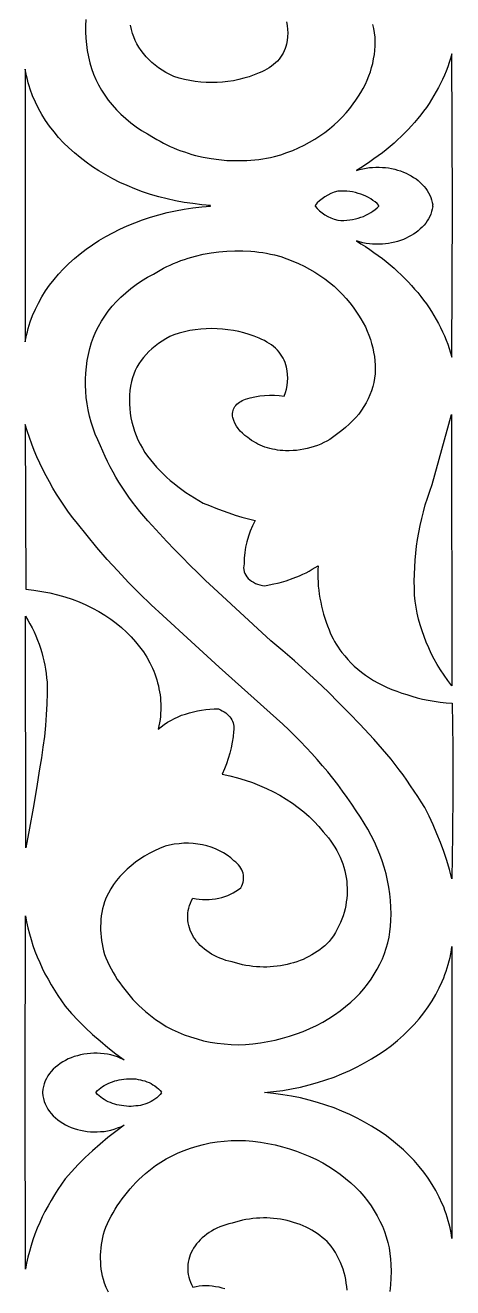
# Model space of a CAD drawing. Extents: x -204 to 222, y -183 to 183.
# Drawn here: x 187.9 to 222, y -86.8 to 14.2 of the extents above; entities that cross this region are included whole.
import ezdxf

# ---------------------------------------------------------------- set-up
doc = ezdxf.new("R2010")
doc.units = 0
doc.header["$MEASUREMENT"] = 0
doc.layers.add('LAYER_1', color=18, linetype='CONTINUOUS')

msp = doc.modelspace()

# ---------------------------------------------------------------- linework, layer by layer
at = {"layer": 'LAYER_1'}
for points in [[(192.71, 14.66), (192.69, 14.17), (192.69, 13.67), (192.71, 13.18), (192.76, 12.68), (192.83, 12.19), (192.92, 11.69), (193.03, 11.2), (193.16, 10.75), (193.32, 10.3), (193.51, 9.87), (193.72, 9.44), (193.96, 9.02), (194.22, 8.61), (194.51, 8.21), (194.82, 7.83), (195.16, 7.45), (195.52, 7.09), (195.9, 6.75), (196.3, 6.41), (196.73, 6.09), (197.17, 5.79), (197.64, 5.51), (198.12, 5.24), (198.38, 5.08), (198.64, 4.93), (198.91, 4.78), (199.18, 4.65), (199.45, 4.52), (199.73, 4.39), (200.02, 4.28), (200.31, 4.17), (200.6, 4.07), (200.89, 3.97), (201.19, 3.88), (201.49, 3.8), (202.1, 3.66), (202.72, 3.54), (203.34, 3.46), (203.98, 3.4), (204.61, 3.38), (205.25, 3.38), (205.57, 3.39), (205.89, 3.42), (206.21, 3.44), (206.53, 3.48), (206.85, 3.52), (207.16, 3.57), (207.48, 3.63), (207.8, 3.7), (208.29, 3.85), (208.78, 4.02), (209.25, 4.2), (209.71, 4.41), (210.16, 4.62), (210.59, 4.85), (211.02, 5.1), (211.42, 5.36), (211.81, 5.64), (212.19, 5.92), (212.55, 6.23), (212.89, 6.54), (213.21, 6.86), (213.52, 7.2), (213.8, 7.55), (214.07, 7.91), (214.29, 8.22), (214.51, 8.53), (214.7, 8.84), (214.88, 9.16), (215.05, 9.49), (215.2, 9.81), (215.33, 10.15), (215.45, 10.48), (215.55, 10.82), (215.64, 11.16), (215.71, 11.51), (215.77, 11.86), (215.81, 12.2), (215.83, 12.55), (215.84, 12.9), (215.83, 13.26), (215.79, 13.6), (215.72, 13.94), (215.64, 14.27)], [(208.75, 14.47), (208.81, 14.18), (208.84, 13.88), (208.86, 13.59), (208.84, 13.29), (208.81, 13), (208.75, 12.7), (208.7, 12.52), (208.64, 12.34), (208.57, 12.16), (208.48, 11.98), (208.38, 11.82), (208.27, 11.65), (208.15, 11.5), (208.02, 11.34), (207.87, 11.2), (207.71, 11.06), (207.55, 10.93), (207.37, 10.81), (207.18, 10.69), (206.99, 10.58), (206.78, 10.49), (206.57, 10.4), (206.17, 10.23), (205.77, 10.09), (205.35, 9.97), (204.93, 9.86), (204.51, 9.77), (204.07, 9.71), (203.64, 9.66), (203.2, 9.63), (202.77, 9.62), (202.33, 9.63), (201.89, 9.66), (201.45, 9.71), (201.02, 9.78), (200.59, 9.87), (200.17, 9.98), (199.75, 10.11), (199.42, 10.27), (199.11, 10.44), (198.81, 10.62), (198.52, 10.81), (198.25, 11.02), (197.99, 11.23), (197.75, 11.46), (197.53, 11.69), (197.32, 11.94), (197.13, 12.19), (196.95, 12.45), (196.79, 12.72), (196.66, 12.99), (196.54, 13.28), (196.44, 13.56), (196.36, 13.86), (196.29, 14.22)], [(194.52, -87.12), (194.35, -86.77), (194.2, -86.41), (194.12, -86.13), (194.05, -85.85), (194, -85.57), (193.95, -85.29), (193.92, -85.01), (193.9, -84.73), (193.89, -84.45), (193.89, -84.17), (193.9, -83.89), (193.93, -83.61), (193.96, -83.33), (194.01, -83.05), (194.07, -82.77), (194.13, -82.49), (194.21, -82.22), (194.31, -81.94), (194.44, -81.65), (194.58, -81.35), (194.73, -81.06), (194.89, -80.78), (195.05, -80.5), (195.23, -80.22), (195.42, -79.94), (195.61, -79.67), (195.82, -79.4), (196.03, -79.14), (196.25, -78.88), (196.48, -78.62), (196.72, -78.37), (196.96, -78.13), (197.22, -77.88), (197.48, -77.65), (197.87, -77.32), (198.27, -77.01), (198.7, -76.73), (199.14, -76.46), (199.6, -76.22), (200.08, -75.99), (200.57, -75.79), (201.08, -75.61), (201.6, -75.45), (202.12, -75.31), (202.66, -75.2), (203.21, -75.11), (203.77, -75.05), (204.33, -75.01), (204.89, -74.99), (205.46, -75), (206.07, -75.06), (206.67, -75.14), (207.27, -75.24), (207.85, -75.36), (208.43, -75.51), (209, -75.67), (209.55, -75.86), (210.09, -76.06), (210.62, -76.29), (211.14, -76.53), (211.64, -76.8), (212.12, -77.08), (212.59, -77.38), (213.04, -77.7), (213.47, -78.03), (213.89, -78.39), (214.25, -78.73), (214.6, -79.09), (214.92, -79.46), (215.22, -79.84), (215.51, -80.23), (215.76, -80.63), (216, -81.03), (216.22, -81.44), (216.41, -81.86), (216.58, -82.28), (216.72, -82.71), (216.84, -83.15), (216.94, -83.59), (217.01, -84.03), (217.06, -84.48), (217.09, -84.93), (217.1, -85.47), (217.09, -86), (217.06, -86.54), (217, -87.07)], [(213.59, -86.96), (213.57, -86.69), (213.53, -86.41), (213.49, -86.13), (213.43, -85.85), (213.35, -85.58), (213.27, -85.3), (213.17, -85.03), (213.06, -84.76), (212.94, -84.49), (212.81, -84.23), (212.66, -83.96), (212.5, -83.71), (212.33, -83.45), (212.16, -83.26), (211.99, -83.08), (211.81, -82.91), (211.61, -82.75), (211.42, -82.59), (211.21, -82.44), (210.99, -82.3), (210.77, -82.17), (210.54, -82.05), (210.31, -81.93), (210.07, -81.82), (209.83, -81.72), (209.58, -81.63), (209.32, -81.55), (209.06, -81.47), (208.8, -81.41), (208.54, -81.35), (208.27, -81.3), (208, -81.26), (207.72, -81.23), (207.45, -81.21), (207.17, -81.2), (206.9, -81.2), (206.62, -81.21), (206.34, -81.22), (206.06, -81.25), (205.78, -81.28), (205.51, -81.33), (205.23, -81.38), (204.96, -81.45), (204.68, -81.52), (204.41, -81.61), (204.15, -81.67), (203.9, -81.74), (203.65, -81.82), (203.42, -81.91), (203.19, -82.01), (202.97, -82.12), (202.76, -82.24), (202.56, -82.37), (202.37, -82.5), (202.19, -82.64), (202.02, -82.78), (201.86, -82.94), (201.71, -83.1), (201.57, -83.26), (201.45, -83.43), (201.33, -83.6), (201.23, -83.78), (201.14, -83.96), (201.06, -84.15), (200.99, -84.34), (200.94, -84.53), (200.9, -84.73), (200.87, -84.92), (200.86, -85.12), (200.86, -85.32), (200.87, -85.52), (200.9, -85.72), (200.94, -85.92), (201, -86.12), (201.07, -86.32), (201.16, -86.52), (201.26, -86.72), (201.52, -86.67), (201.78, -86.63), (202.04, -86.61), (202.3, -86.6), (202.56, -86.61), (202.82, -86.63), (203.08, -86.67), (203.33, -86.71), (203.58, -86.78), (203.82, -86.85)]]:
    msp.add_lwpolyline(points, dxfattribs=at)
for points in [[(222.01, -0.23), (222.01, -0.21), (222.01, -0.21), (222.01, -0.21), (221.96, 11.91), (221.86, 11.56), (221.75, 11.22), (221.64, 10.88), (221.51, 10.54), (221.37, 10.21), (221.22, 9.88), (221.06, 9.55), (220.9, 9.22), (220.72, 8.9), (220.53, 8.58), (220.34, 8.26), (220.14, 7.95), (219.93, 7.64), (219.7, 7.34), (219.48, 7.03), (219.24, 6.74), (218.99, 6.44), (218.74, 6.15), (218.47, 5.87), (218.2, 5.59), (217.92, 5.31), (217.63, 5.04), (217.34, 4.77), (217.04, 4.51), (216.72, 4.25), (216.41, 4), (216.08, 3.75), (215.74, 3.51), (215.4, 3.27), (215.05, 3.04), (214.7, 2.81), (214.33, 2.59), (214.59, 2.67), (214.85, 2.73), (215.11, 2.78), (215.37, 2.82), (215.63, 2.84), (215.89, 2.85), (216.15, 2.85), (216.41, 2.84), (216.66, 2.82), (216.91, 2.79), (217.15, 2.74), (217.4, 2.69), (217.63, 2.62), (217.86, 2.55), (218.09, 2.46), (218.3, 2.37), (218.51, 2.27), (218.72, 2.16), (218.91, 2.04), (219.1, 1.91), (219.27, 1.78), (219.44, 1.63), (219.6, 1.48), (219.74, 1.32), (219.87, 1.16), (219.99, 0.99), (220.1, 0.81), (220.19, 0.62), (220.28, 0.43), (220.34, 0.24), (220.39, 0.04), (220.43, -0.17), (220.42, -0.21), (220.42, -0.21), (220.42, -0.21), (220.42, -0.23), (220.42, -0.25), (220.42, -0.26), (220.42, -0.26), (220.43, -0.29), (220.39, -0.5), (220.34, -0.7), (220.28, -0.9), (220.19, -1.09), (220.1, -1.27), (219.99, -1.45), (219.87, -1.62), (219.74, -1.78), (219.6, -1.94), (219.44, -2.09), (219.27, -2.23), (219.1, -2.37), (218.91, -2.5), (218.72, -2.62), (218.51, -2.73), (218.3, -2.83), (218.09, -2.92), (217.86, -3.01), (217.63, -3.08), (217.4, -3.14), (217.15, -3.2), (216.91, -3.24), (216.66, -3.27), (216.41, -3.3), (216.15, -3.31), (215.89, -3.31), (215.63, -3.3), (215.37, -3.27), (215.11, -3.24), (214.85, -3.19), (214.59, -3.13), (214.33, -3.05), (214.7, -3.27), (215.05, -3.5), (215.4, -3.73), (215.74, -3.96), (216.08, -4.21), (216.41, -4.45), (216.72, -4.7), (217.04, -4.96), (217.34, -5.22), (217.63, -5.49), (217.92, -5.76), (218.2, -6.04), (218.47, -6.32), (218.74, -6.6), (218.99, -6.89), (219.24, -7.18), (219.48, -7.48), (219.7, -7.78), (219.93, -8.08), (220.14, -8.39), (220.34, -8.7), (220.53, -9.02), (220.72, -9.34), (220.9, -9.66), (221.06, -9.98), (221.22, -10.31), (221.37, -10.64), (221.51, -10.98), (221.64, -11.31), (221.75, -11.65), (221.86, -12), (221.96, -12.34), (222.01, -0.26), (222.01, -0.26), (222.01, -0.25)], [(202.46, -0.23), (202.68, -0.21), (202.67, -0.21), (202.68, -0.21), (201.97, -0.15), (201.26, -0.06), (200.56, 0.04), (199.88, 0.17), (199.2, 0.32), (198.54, 0.49), (197.89, 0.68), (197.25, 0.89), (196.63, 1.12), (196.02, 1.38), (195.43, 1.64), (194.86, 1.93), (194.3, 2.23), (193.76, 2.56), (193.24, 2.89), (192.74, 3.25), (192.26, 3.62), (191.8, 4), (191.36, 4.4), (190.94, 4.81), (190.54, 5.24), (190.17, 5.68), (189.82, 6.13), (189.5, 6.6), (189.2, 7.07), (188.93, 7.56), (188.68, 8.06), (188.46, 8.57), (188.27, 9.09), (188.19, 9.35), (188.11, 9.61), (188.04, 9.88), (187.98, 10.15), (187.92, 10.42), (187.87, 10.69), (187.87, -0.21), (187.87, -0.23), (187.87, -0.26), (187.87, -11.12), (187.92, -10.85), (187.98, -10.58), (188.04, -10.32), (188.11, -10.05), (188.19, -9.79), (188.27, -9.52), (188.46, -9.01), (188.68, -8.5), (188.93, -8.01), (189.2, -7.52), (189.5, -7.04), (189.82, -6.58), (190.17, -6.13), (190.54, -5.69), (190.94, -5.27), (191.36, -4.85), (191.8, -4.46), (192.26, -4.07), (192.74, -3.7), (193.24, -3.35), (193.76, -3.01), (194.3, -2.69), (194.86, -2.39), (195.43, -2.1), (196.02, -1.83), (196.63, -1.59), (197.25, -1.36), (197.89, -1.14), (198.54, -0.95), (199.2, -0.78), (199.88, -0.63), (200.56, -0.51), (201.26, -0.4), (201.97, -0.32), (202.68, -0.26), (202.67, -0.26), (202.68, -0.25)], [(216.11, -0.23), (216.13, -0.21), (216.13, -0.21), (216.13, -0.21), (215.99, -0.06), (215.83, 0.07), (215.66, 0.2), (215.48, 0.32), (215.3, 0.43), (215.1, 0.53), (214.9, 0.61), (214.69, 0.69), (214.47, 0.76), (214.25, 0.82), (214.03, 0.87), (213.8, 0.9), (213.56, 0.93), (213.33, 0.94), (213.09, 0.94), (212.85, 0.93), (212.57, 0.85), (212.3, 0.74), (212.05, 0.62), (211.81, 0.49), (211.59, 0.33), (211.39, 0.17), (211.21, -0.01), (211.04, -0.21), (211.04, -0.21), (211.04, -0.21), (211.06, -0.23), (211.04, -0.25), (211.04, -0.26), (211.04, -0.26), (211.21, -0.45), (211.39, -0.63), (211.59, -0.8), (211.81, -0.95), (212.05, -1.08), (212.3, -1.2), (212.57, -1.31), (212.85, -1.39), (213.09, -1.4), (213.33, -1.4), (213.56, -1.39), (213.8, -1.36), (214.03, -1.33), (214.25, -1.28), (214.47, -1.22), (214.69, -1.15), (214.9, -1.08), (215.1, -0.99), (215.3, -0.89), (215.48, -0.78), (215.66, -0.66), (215.83, -0.54), (215.99, -0.4), (216.13, -0.26), (216.13, -0.26), (216.13, -0.25)], [(198.12, -5.69), (198.38, -5.53), (198.64, -5.38), (198.91, -5.23), (199.18, -5.1), (199.45, -4.97), (199.73, -4.85), (200.02, -4.73), (200.31, -4.62), (200.6, -4.52), (200.89, -4.42), (201.19, -4.33), (201.49, -4.25), (202.1, -4.11), (202.72, -4), (203.34, -3.91), (203.98, -3.86), (204.61, -3.83), (205.25, -3.84), (205.89, -3.87), (206.21, -3.9), (206.53, -3.93), (206.85, -3.98), (207.16, -4.03), (207.48, -4.09), (207.8, -4.15), (208.29, -4.3), (208.78, -4.47), (209.25, -4.66), (209.71, -4.86), (210.16, -5.07), (210.59, -5.31), (211.02, -5.55), (211.42, -5.81), (211.81, -6.08), (212.19, -6.37), (212.55, -6.67), (212.89, -6.98), (213.21, -7.31), (213.52, -7.65), (213.8, -7.99), (214.07, -8.35), (214.29, -8.66), (214.51, -8.97), (214.7, -9.28), (214.88, -9.6), (215.05, -9.92), (215.2, -10.25), (215.33, -10.58), (215.45, -10.92), (215.55, -11.26), (215.64, -11.6), (215.71, -11.94), (215.77, -12.29), (215.81, -12.63), (215.83, -12.98), (215.84, -13.33), (215.83, -13.68), (215.79, -14.03), (215.72, -14.36), (215.64, -14.7), (215.54, -15.03), (215.42, -15.35), (215.28, -15.67), (215.11, -15.99), (214.93, -16.29), (214.73, -16.59), (214.52, -16.89), (214.28, -17.17), (214.03, -17.44), (213.76, -17.71), (213.47, -17.97), (213.16, -18.21), (212.84, -18.45), (212.64, -18.62), (212.42, -18.77), (212.2, -18.92), (211.97, -19.06), (211.73, -19.18), (211.48, -19.3), (211.22, -19.4), (210.96, -19.5), (210.69, -19.58), (210.41, -19.65), (210.13, -19.71), (209.85, -19.76), (209.56, -19.8), (209.27, -19.82), (208.97, -19.83), (208.68, -19.83), (208.46, -19.82), (208.25, -19.8), (208.04, -19.78), (207.83, -19.74), (207.62, -19.7), (207.42, -19.65), (207.22, -19.6), (207.02, -19.53), (206.83, -19.46), (206.65, -19.38), (206.46, -19.3), (206.29, -19.2), (206.12, -19.1), (205.95, -19), (205.8, -18.88), (205.65, -18.76), (205.42, -18.6), (205.22, -18.43), (205.04, -18.25), (204.88, -18.05), (204.74, -17.85), (204.62, -17.63), (204.53, -17.41), (204.46, -17.18), (204.44, -17.06), (204.43, -16.95), (204.43, -16.84), (204.45, -16.72), (204.48, -16.61), (204.52, -16.51), (204.57, -16.4), (204.63, -16.3), (204.7, -16.21), (204.79, -16.11), (204.88, -16.03), (204.98, -15.95), (205.09, -15.88), (205.21, -15.81), (205.34, -15.76), (205.48, -15.71), (205.85, -15.6), (206.22, -15.51), (206.61, -15.44), (206.99, -15.4), (207.39, -15.38), (207.78, -15.39), (208.17, -15.42), (208.56, -15.47), (208.66, -15.18), (208.75, -14.9), (208.81, -14.6), (208.84, -14.31), (208.86, -14.02), (208.84, -13.72), (208.81, -13.43), (208.75, -13.13), (208.7, -12.95), (208.64, -12.77), (208.57, -12.59), (208.48, -12.42), (208.38, -12.25), (208.27, -12.09), (208.15, -11.93), (208.02, -11.78), (207.87, -11.63), (207.71, -11.5), (207.55, -11.36), (207.37, -11.24), (207.18, -11.13), (206.99, -11.02), (206.78, -10.92), (206.57, -10.83), (206.17, -10.67), (205.77, -10.53), (205.35, -10.4), (204.93, -10.3), (204.51, -10.21), (204.07, -10.15), (203.64, -10.1), (203.2, -10.07), (202.77, -10.06), (202.33, -10.07), (201.89, -10.1), (201.45, -10.15), (201.02, -10.22), (200.59, -10.31), (200.17, -10.42), (199.75, -10.55), (199.42, -10.7), (199.11, -10.87), (198.81, -11.05), (198.52, -11.25), (198.25, -11.45), (197.99, -11.67), (197.75, -11.89), (197.53, -12.12), (197.32, -12.37), (197.13, -12.62), (196.95, -12.88), (196.79, -13.15), (196.66, -13.42), (196.54, -13.7), (196.44, -13.99), (196.36, -14.28), (196.29, -14.65), (196.24, -15.01), (196.21, -15.37), (196.19, -15.74), (196.2, -16.1), (196.22, -16.46), (196.26, -16.83), (196.32, -17.19), (196.4, -17.54), (196.49, -17.9), (196.6, -18.25), (196.73, -18.6), (196.88, -18.95), (197.05, -19.29), (197.23, -19.63), (197.43, -19.96), (197.64, -20.26), (197.87, -20.56), (198.11, -20.84), (198.36, -21.13), (198.62, -21.4), (198.89, -21.67), (199.17, -21.94), (199.46, -22.2), (199.76, -22.45), (200.07, -22.69), (200.38, -22.93), (200.71, -23.16), (201.05, -23.38), (201.39, -23.6), (201.74, -23.81), (202.1, -24.01), (202.6, -24.22), (203.1, -24.43), (203.61, -24.62), (204.13, -24.8), (204.65, -24.97), (205.18, -25.13), (205.71, -25.28), (206.25, -25.41), (206.04, -25.83), (205.85, -26.25), (205.7, -26.67), (205.57, -27.11), (205.48, -27.54), (205.41, -27.98), (205.37, -28.43), (205.36, -28.87), (205.33, -29.03), (205.32, -29.19), (205.33, -29.34), (205.36, -29.5), (205.42, -29.64), (205.49, -29.78), (205.58, -29.91), (205.68, -30.04), (205.81, -30.15), (205.94, -30.26), (206.1, -30.35), (206.26, -30.44), (206.44, -30.51), (206.62, -30.56), (206.82, -30.6), (207.02, -30.62), (207.6, -30.51), (208.17, -30.38), (208.73, -30.22), (209.27, -30.03), (209.8, -29.82), (210.05, -29.7), (210.31, -29.58), (210.55, -29.45), (210.8, -29.31), (211.03, -29.17), (211.27, -29.03), (211.25, -29.35), (211.25, -29.68), (211.26, -30), (211.27, -30.33), (211.29, -30.65), (211.33, -30.98), (211.37, -31.3), (211.42, -31.62), (211.48, -31.94), (211.55, -32.26), (211.63, -32.58), (211.71, -32.9), (211.81, -33.22), (211.91, -33.53), (212.02, -33.84), (212.15, -34.16), (212.24, -34.39), (212.35, -34.63), (212.47, -34.86), (212.59, -35.08), (212.73, -35.31), (212.87, -35.53), (213.02, -35.74), (213.18, -35.96), (213.4, -36.24), (213.64, -36.52), (213.9, -36.79), (214.16, -37.05), (214.45, -37.3), (214.74, -37.54), (215.05, -37.77), (215.38, -37.99), (215.71, -38.2), (216.06, -38.4), (216.42, -38.59), (216.79, -38.76), (217.17, -38.92), (217.56, -39.07), (217.96, -39.21), (218.37, -39.33), (218.76, -39.47), (219.18, -39.59), (219.61, -39.69), (220.07, -39.79), (220.54, -39.87), (221.02, -39.94), (221.51, -39.99), (222, -40.02), (222.03, -43.53), (222.03, -47.04), (222.01, -50.55), (221.97, -54.06), (221.77, -53.33), (221.56, -52.6), (221.32, -51.88), (221.06, -51.17), (220.77, -50.46), (220.47, -49.75), (220.14, -49.05), (219.79, -48.36), (219.52, -47.92), (219.24, -47.48), (218.96, -47.05), (218.67, -46.62), (218.37, -46.19), (218.06, -45.76), (217.75, -45.34), (217.43, -44.93), (217.1, -44.51), (216.77, -44.1), (216.43, -43.69), (216.08, -43.29), (215.72, -42.89), (215.36, -42.49), (214.99, -42.1), (214.61, -41.71), (213.78, -40.84), (212.94, -39.98), (212.08, -39.12), (211.2, -38.28), (210.3, -37.45), (209.39, -36.63), (208.46, -35.83), (207.51, -35.03), (202.92, -30.8), (202.28, -30.2), (201.65, -29.58), (201.02, -28.97), (200.4, -28.35), (199.79, -27.72), (199.19, -27.09), (198.6, -26.45), (198.02, -25.81), (197.68, -25.44), (197.36, -25.07), (197.04, -24.7), (196.74, -24.32), (196.44, -23.93), (196.16, -23.54), (195.88, -23.15), (195.62, -22.75), (195.36, -22.35), (195.12, -21.94), (194.89, -21.53), (194.66, -21.12), (194.45, -20.7), (194.25, -20.28), (194.06, -19.86), (193.88, -19.43), (193.66, -18.96), (193.47, -18.49), (193.29, -18.01), (193.14, -17.53), (193.01, -17.05), (192.9, -16.56), (192.81, -16.07), (192.75, -15.58), (192.71, -15.09), (192.69, -14.59), (192.69, -14.1), (192.71, -13.61), (192.76, -13.11), (192.83, -12.62), (192.92, -12.13), (193.03, -11.64), (193.16, -11.18), (193.32, -10.74), (193.51, -10.3), (193.72, -9.88), (193.96, -9.46), (194.22, -9.05), (194.51, -8.66), (194.82, -8.27), (195.16, -7.9), (195.52, -7.54), (195.9, -7.19), (196.3, -6.86), (196.73, -6.54), (197.17, -6.24), (197.64, -5.95)], [(220.38, -22.53), (221.15, -19.73), (221.94, -16.93), (221.95, -38.63), (221.64, -38.21), (221.34, -37.79), (221.06, -37.36), (220.8, -36.93), (220.55, -36.49), (220.32, -36.05), (220.11, -35.6), (219.92, -35.14), (219.74, -34.68), (219.58, -34.22), (219.44, -33.76), (219.31, -33.29), (219.2, -32.82), (219.12, -32.34), (219.04, -31.86), (218.99, -31.38), (218.97, -30.82), (218.96, -30.26), (218.97, -29.7), (219, -29.14), (219.03, -28.59), (219.08, -28.03), (219.15, -27.47), (219.23, -26.92), (219.32, -26.36), (219.43, -25.81), (219.56, -25.26), (219.69, -24.71), (219.84, -24.16), (220.01, -23.62), (220.19, -23.07)], [(187.91, -30.91), (188.56, -30.98), (189.2, -31.08), (189.83, -31.2), (190.44, -31.35), (191.03, -31.52), (191.61, -31.71), (192.17, -31.92), (192.72, -32.16), (193.24, -32.41), (193.75, -32.69), (194.23, -32.98), (194.7, -33.3), (195.14, -33.62), (195.56, -33.97), (195.96, -34.33), (196.34, -34.71), (196.69, -35.1), (197.01, -35.5), (197.31, -35.91), (197.58, -36.34), (197.82, -36.78), (197.94, -37), (198.04, -37.23), (198.14, -37.45), (198.23, -37.68), (198.31, -37.92), (198.39, -38.15), (198.45, -38.39), (198.51, -38.62), (198.56, -38.86), (198.61, -39.1), (198.64, -39.35), (198.67, -39.59), (198.69, -39.84), (198.7, -40.08), (198.71, -40.33), (198.7, -40.58), (198.69, -40.83), (198.67, -41.08), (198.64, -41.33), (198.6, -41.59), (198.55, -41.84), (198.49, -42.09), (198.73, -41.9), (198.98, -41.72), (199.24, -41.55), (199.51, -41.4), (199.79, -41.25), (200.08, -41.12), (200.37, -40.99), (200.68, -40.89), (200.99, -40.79), (201.31, -40.7), (201.63, -40.63), (201.96, -40.58), (202.29, -40.53), (202.63, -40.5), (202.97, -40.48), (203.31, -40.48), (203.47, -40.55), (203.62, -40.62), (203.76, -40.7), (203.89, -40.79), (204, -40.89), (204.11, -41), (204.21, -41.11), (204.3, -41.22), (204.37, -41.34), (204.43, -41.47), (204.48, -41.6), (204.52, -41.73), (204.54, -41.86), (204.55, -42), (204.54, -42.14), (204.52, -42.28), (204.48, -42.71), (204.42, -43.15), (204.33, -43.58), (204.23, -44.01), (204.1, -44.44), (203.95, -44.86), (203.79, -45.28), (203.6, -45.69), (204.22, -45.83), (204.84, -45.99), (205.44, -46.17), (206.03, -46.37), (206.6, -46.6), (207.16, -46.84), (207.7, -47.11), (208.22, -47.39), (208.73, -47.7), (209.22, -48.02), (209.68, -48.36), (210.13, -48.72), (210.55, -49.09), (210.96, -49.49), (211.34, -49.89), (211.69, -50.32), (211.9, -50.56), (212.1, -50.8), (212.28, -51.05), (212.45, -51.3), (212.62, -51.55), (212.76, -51.81), (212.9, -52.07), (213.03, -52.34), (213.14, -52.61), (213.24, -52.88), (213.33, -53.15), (213.4, -53.42), (213.47, -53.7), (213.52, -53.97), (213.56, -54.25), (213.58, -54.53), (213.6, -54.81), (213.6, -55.08), (213.59, -55.36), (213.57, -55.64), (213.53, -55.92), (213.49, -56.2), (213.43, -56.48), (213.35, -56.75), (213.27, -57.02), (213.17, -57.3), (213.06, -57.57), (212.94, -57.84), (212.81, -58.1), (212.66, -58.36), (212.5, -58.62), (212.33, -58.88), (212.16, -59.07), (211.99, -59.24), (211.81, -59.42), (211.61, -59.58), (211.42, -59.74), (211.21, -59.88), (210.99, -60.02), (210.77, -60.16), (210.54, -60.28), (210.31, -60.4), (210.07, -60.51), (209.83, -60.61), (209.58, -60.7), (209.32, -60.78), (209.06, -60.85), (208.8, -60.92), (208.54, -60.98), (208.27, -61.03), (208, -61.06), (207.72, -61.09), (207.45, -61.12), (207.17, -61.13), (206.9, -61.13), (206.62, -61.12), (206.34, -61.11), (206.06, -61.08), (205.78, -61.04), (205.51, -61), (205.23, -60.94), (204.96, -60.88), (204.68, -60.8), (204.41, -60.72), (204.15, -60.66), (203.9, -60.59), (203.65, -60.5), (203.42, -60.41), (203.19, -60.31), (202.97, -60.2), (202.76, -60.09), (202.56, -59.96), (202.37, -59.83), (202.19, -59.69), (202.02, -59.54), (201.86, -59.39), (201.71, -59.23), (201.57, -59.07), (201.45, -58.9), (201.33, -58.73), (201.23, -58.55), (201.14, -58.36), (201.06, -58.18), (200.99, -57.99), (200.94, -57.8), (200.9, -57.6), (200.87, -57.41), (200.86, -57.21), (200.86, -57.01), (200.87, -56.81), (200.9, -56.61), (200.94, -56.41), (201, -56.21), (201.07, -56.01), (201.16, -55.81), (201.26, -55.61), (201.52, -55.66), (201.78, -55.7), (202.04, -55.72), (202.3, -55.72), (202.56, -55.72), (202.82, -55.7), (203.08, -55.66), (203.33, -55.61), (203.58, -55.55), (203.82, -55.48), (204.06, -55.39), (204.28, -55.29), (204.5, -55.18), (204.71, -55.06), (204.91, -54.92), (205.1, -54.78), (205.18, -54.64), (205.24, -54.5), (205.28, -54.35), (205.31, -54.21), (205.32, -54.06), (205.32, -53.92), (205.3, -53.77), (205.28, -53.63), (205.23, -53.49), (205.17, -53.35), (205.1, -53.22), (205.02, -53.09), (204.92, -52.96), (204.81, -52.84), (204.69, -52.73), (204.55, -52.62), (204.29, -52.39), (204.01, -52.19), (203.72, -52), (203.4, -51.83), (203.08, -51.68), (202.74, -51.55), (202.39, -51.44), (202.03, -51.36), (201.67, -51.29), (201.29, -51.25), (200.92, -51.23), (200.54, -51.23), (200.16, -51.26), (199.78, -51.3), (199.41, -51.38), (199.04, -51.47), (198.6, -51.65), (198.19, -51.84), (197.78, -52.04), (197.39, -52.27), (197.02, -52.5), (196.67, -52.75), (196.33, -53.02), (196.01, -53.3), (195.71, -53.59), (195.43, -53.89), (195.17, -54.2), (194.93, -54.53), (194.71, -54.86), (194.52, -55.21), (194.35, -55.56), (194.2, -55.92), (194.12, -56.2), (194.05, -56.47), (194, -56.75), (193.95, -57.03), (193.92, -57.31), (193.9, -57.6), (193.89, -57.88), (193.89, -58.16), (193.9, -58.44), (193.93, -58.72), (193.96, -59), (194.01, -59.28), (194.07, -59.56), (194.13, -59.84), (194.21, -60.11), (194.31, -60.39), (194.44, -60.68), (194.58, -60.97), (194.73, -61.26), (194.89, -61.55), (195.05, -61.83), (195.23, -62.11), (195.42, -62.39), (195.61, -62.66), (195.82, -62.93), (196.03, -63.19), (196.25, -63.45), (196.48, -63.71), (196.72, -63.96), (196.96, -64.2), (197.22, -64.44), (197.48, -64.68), (197.87, -65.01), (198.27, -65.31), (198.7, -65.6), (199.14, -65.87), (199.6, -66.11), (200.08, -66.34), (200.57, -66.54), (201.08, -66.72), (201.6, -66.88), (202.12, -67.02), (202.66, -67.13), (203.21, -67.22), (203.77, -67.28), (204.33, -67.32), (204.89, -67.34), (205.46, -67.33), (206.07, -67.27), (206.67, -67.19), (207.27, -67.09), (207.85, -66.97), (208.43, -66.82), (209, -66.66), (209.55, -66.47), (210.09, -66.27), (210.62, -66.04), (211.14, -65.8), (211.64, -65.53), (212.12, -65.25), (212.59, -64.95), (213.04, -64.63), (213.47, -64.29), (213.89, -63.94), (214.25, -63.59), (214.6, -63.23), (214.92, -62.86), (215.22, -62.49), (215.51, -62.1), (215.76, -61.7), (216, -61.3), (216.22, -60.89), (216.41, -60.47), (216.58, -60.04), (216.72, -59.61), (216.84, -59.18), (216.94, -58.74), (217.01, -58.3), (217.06, -57.85), (217.09, -57.4), (217.1, -56.86), (217.09, -56.33), (217.06, -55.79), (217, -55.26), (216.92, -54.73), (216.82, -54.2), (216.7, -53.67), (216.56, -53.15), (216.39, -52.63), (216.21, -52.12), (216, -51.61), (215.77, -51.11), (215.52, -50.61), (215.25, -50.11), (214.96, -49.63), (214.65, -49.15), (214.31, -48.62), (213.96, -48.09), (213.6, -47.57), (213.23, -47.05), (212.84, -46.53), (212.45, -46.03), (212.05, -45.52), (211.63, -45.03), (211.21, -44.53), (210.78, -44.05), (210.33, -43.57), (209.87, -43.09), (209.41, -42.62), (208.93, -42.16), (208.45, -41.7), (207.95, -41.25), (205.66, -39.2), (203.38, -37.15), (201.12, -35.08), (198.87, -33.01), (197.93, -32.14), (197.01, -31.25), (196.13, -30.36), (195.26, -29.44), (194.42, -28.52), (193.6, -27.58), (192.81, -26.62), (192.04, -25.66), (191.68, -25.2), (191.34, -24.73), (191, -24.26), (190.68, -23.78), (190.37, -23.3), (190.08, -22.81), (189.8, -22.32), (189.53, -21.83), (189.27, -21.33), (189.03, -20.82), (188.8, -20.31), (188.59, -19.8), (188.39, -19.29), (188.2, -18.77), (188.03, -18.24), (187.87, -17.72)], [(187.91, -51.6), (187.88, -33.06), (188.07, -33.37), (188.25, -33.68), (188.42, -34), (188.58, -34.32), (188.72, -34.64), (188.86, -34.97), (188.98, -35.3), (189.1, -35.63), (189.2, -35.96), (189.29, -36.3), (189.37, -36.63), (189.44, -36.97), (189.5, -37.31), (189.55, -37.65), (189.58, -37.99), (189.61, -38.34), (189.61, -39.21), (189.59, -40.07), (189.55, -40.94), (189.49, -41.81), (189.4, -42.68), (189.29, -43.54), (189.17, -44.4), (189.01, -45.26), (188.77, -46.85), (188.5, -48.43), (188.22, -50.02)], [(189.25, -71.16), (189.25, -71.19), (189.27, -71.43), (189.32, -71.65), (189.38, -71.87), (189.46, -72.08), (189.56, -72.29), (189.68, -72.49), (189.81, -72.67), (189.95, -72.85), (190.11, -73.02), (190.29, -73.19), (190.47, -73.34), (190.67, -73.48), (190.87, -73.61), (191.09, -73.74), (191.31, -73.85), (191.55, -73.95), (191.79, -74.04), (192.04, -74.11), (192.29, -74.18), (192.55, -74.23), (192.81, -74.27), (193.08, -74.3), (193.35, -74.31), (193.62, -74.31), (193.89, -74.29), (194.17, -74.27), (194.44, -74.22), (194.71, -74.17), (194.98, -74.09), (195.25, -74), (195.51, -73.9), (195.77, -73.78), (195.11, -74.27), (194.47, -74.77), (193.85, -75.29), (193.25, -75.82), (192.67, -76.37), (192.11, -76.92), (191.58, -77.5), (191.06, -78.08), (190.76, -78.5), (190.47, -78.92), (190.2, -79.35), (189.94, -79.79), (189.69, -80.22), (189.45, -80.67), (189.23, -81.11), (189.03, -81.56), (188.83, -82.02), (188.65, -82.48), (188.49, -82.94), (188.34, -83.4), (188.2, -83.87), (188.08, -84.34), (187.97, -84.81), (187.88, -85.29), (187.87, -71.19), (187.87, -71.16), (187.87, -71.14), (187.88, -57.04), (187.97, -57.52), (188.08, -57.99), (188.2, -58.46), (188.34, -58.93), (188.49, -59.39), (188.65, -59.85), (188.83, -60.31), (189.03, -60.76), (189.23, -61.21), (189.45, -61.66), (189.69, -62.1), (189.94, -62.54), (190.2, -62.98), (190.47, -63.4), (190.76, -63.83), (191.06, -64.25), (191.58, -64.83), (192.11, -65.4), (192.67, -65.96), (193.25, -66.51), (193.85, -67.04), (194.47, -67.56), (195.11, -68.06), (195.77, -68.55), (195.51, -68.43), (195.25, -68.32), (194.98, -68.24), (194.71, -68.16), (194.44, -68.1), (194.17, -68.06), (193.89, -68.03), (193.62, -68.02), (193.35, -68.02), (193.08, -68.03), (192.81, -68.06), (192.55, -68.1), (192.29, -68.15), (192.04, -68.22), (191.79, -68.29), (191.55, -68.38), (191.31, -68.48), (191.09, -68.59), (190.87, -68.71), (190.67, -68.85), (190.47, -68.99), (190.29, -69.14), (190.11, -69.3), (189.95, -69.47), (189.81, -69.65), (189.68, -69.84), (189.56, -70.04), (189.46, -70.24), (189.38, -70.46), (189.32, -70.68), (189.27, -70.9), (189.25, -71.14)], [(221.97, -71.16), (221.97, -82.83), (221.93, -82.55), (221.88, -82.26), (221.82, -81.98), (221.75, -81.7), (221.68, -81.42), (221.6, -81.14), (221.51, -80.87), (221.41, -80.59), (221.31, -80.32), (221.2, -80.06), (220.96, -79.53), (220.69, -79.01), (220.39, -78.51), (220.07, -78.02), (219.72, -77.54), (219.35, -77.07), (218.95, -76.61), (218.53, -76.17), (218.09, -75.75), (217.62, -75.34), (217.13, -74.94), (216.63, -74.56), (216.1, -74.2), (215.55, -73.85), (214.98, -73.53), (214.4, -73.22), (213.8, -72.93), (213.18, -72.65), (212.55, -72.4), (211.9, -72.17), (211.23, -71.96), (210.56, -71.77), (209.86, -71.6), (209.16, -71.46), (208.45, -71.34), (207.72, -71.24), (206.98, -71.16), (207.72, -71.09), (208.45, -70.99), (209.16, -70.87), (209.86, -70.73), (210.56, -70.56), (211.23, -70.37), (211.9, -70.16), (212.55, -69.93), (213.18, -69.67), (213.8, -69.4), (214.4, -69.11), (214.98, -68.8), (215.55, -68.47), (216.1, -68.13), (216.63, -67.77), (217.13, -67.39), (217.62, -66.99), (218.09, -66.58), (218.53, -66.15), (218.95, -65.71), (219.35, -65.26), (219.72, -64.79), (220.07, -64.31), (220.39, -63.82), (220.69, -63.31), (220.96, -62.8), (221.2, -62.27), (221.31, -62), (221.41, -61.73), (221.51, -61.46), (221.6, -61.19), (221.68, -60.91), (221.75, -60.63), (221.82, -60.35), (221.88, -60.07), (221.93, -59.78), (221.97, -59.49)], [(198.74, -71.16), (198.75, -71.17), (198.74, -71.19), (198.75, -71.19), (198.64, -71.33), (198.51, -71.46), (198.38, -71.58), (198.23, -71.69), (198.08, -71.79), (197.93, -71.88), (197.77, -71.96), (197.6, -72.03), (197.43, -72.09), (197.25, -72.14), (197.07, -72.19), (196.89, -72.22), (196.7, -72.24), (196.51, -72.26), (196.33, -72.27), (196.14, -72.27), (195.95, -72.26), (195.76, -72.24), (195.57, -72.21), (195.39, -72.18), (195.2, -72.14), (195.02, -72.09), (194.85, -72.03), (194.68, -71.97), (194.51, -71.9), (194.35, -71.82), (194.19, -71.73), (194.04, -71.64), (193.9, -71.54), (193.77, -71.43), (193.65, -71.31), (193.53, -71.19), (193.54, -71.19), (193.53, -71.17), (193.54, -71.16), (193.53, -71.15), (193.54, -71.14), (193.53, -71.13), (193.65, -71.01), (193.77, -70.9), (193.9, -70.79), (194.04, -70.69), (194.19, -70.6), (194.35, -70.51), (194.51, -70.43), (194.68, -70.36), (194.85, -70.3), (195.02, -70.24), (195.2, -70.19), (195.39, -70.15), (195.57, -70.11), (195.76, -70.09), (195.95, -70.07), (196.14, -70.06), (196.33, -70.06), (196.51, -70.07), (196.7, -70.08), (196.89, -70.11), (197.07, -70.14), (197.25, -70.19), (197.43, -70.24), (197.6, -70.3), (197.77, -70.37), (197.93, -70.45), (198.08, -70.54), (198.23, -70.64), (198.38, -70.75), (198.51, -70.87), (198.64, -70.99), (198.75, -71.13), (198.74, -71.14), (198.75, -71.15)]]:
    msp.add_lwpolyline(points, close=True, dxfattribs=at)

doc.saveas('drawing.dxf')
